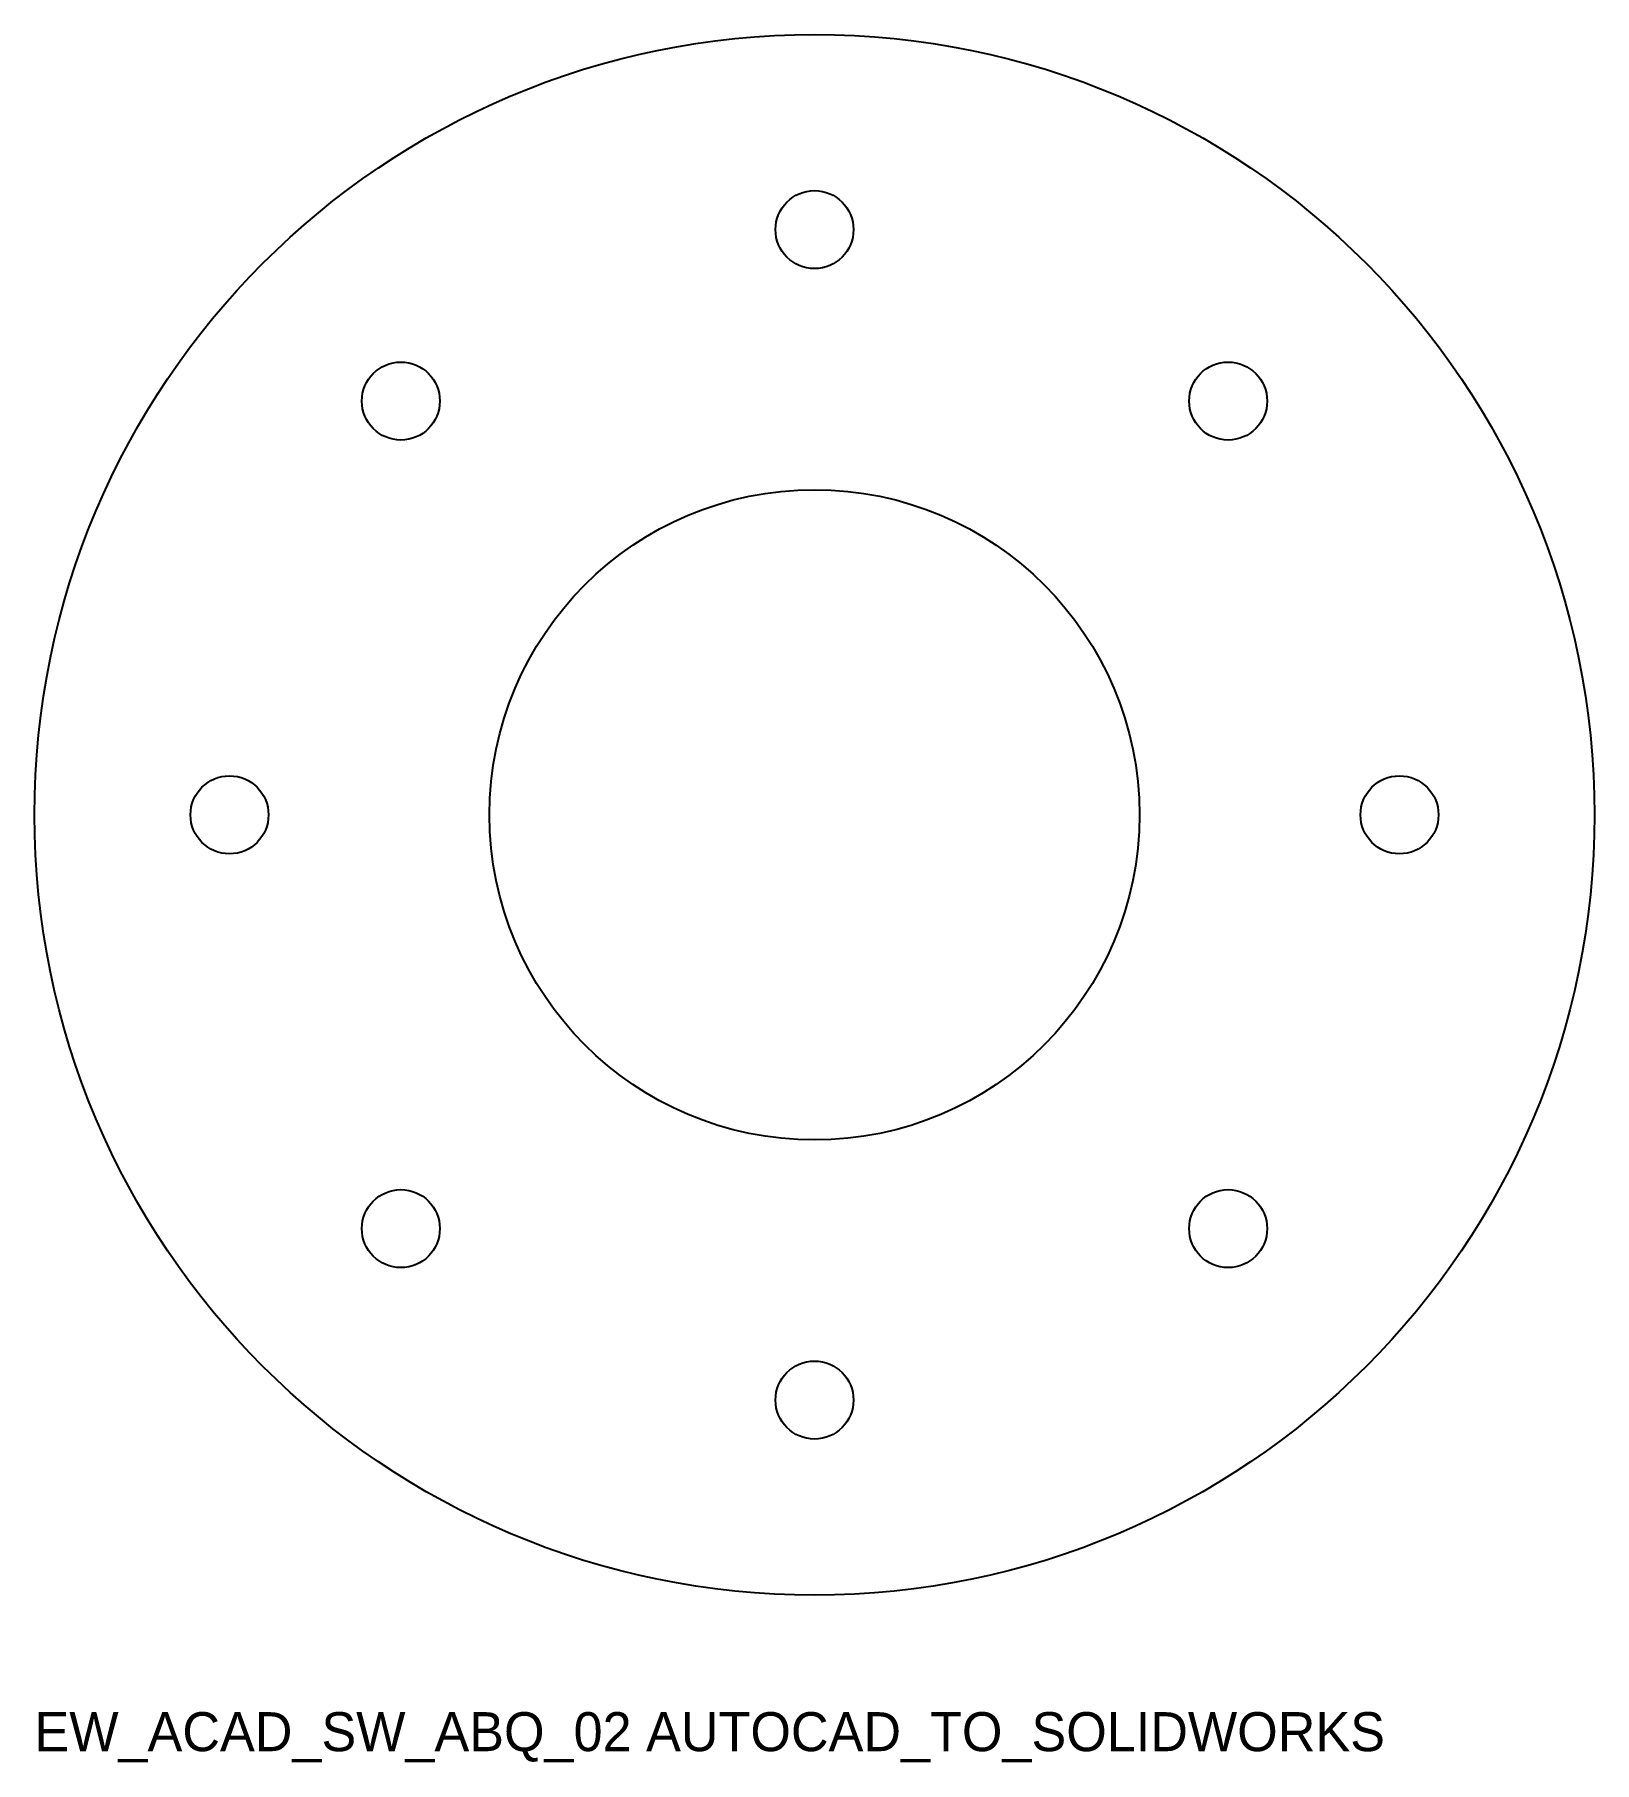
# Model space of a CAD drawing. Header units: millimetres. Extents: x -60 to 60, y -73 to 60.
import ezdxf

# ---------------------------------------------------------------- set-up
doc = ezdxf.new("R2010")
doc.units = ezdxf.units.MM
doc.header["$MEASUREMENT"] = 0
for name, color, linetype in [('CHAIN', 2, 'Continuous'), ('CUTOUT', 1, 'Continuous'), ('HOLE', 3, 'Continuous'), ('OUTLINE', 7, 'Continuous')]:
    doc.layers.add(name, color=color, linetype=linetype)

msp = doc.modelspace()

# ---------------------------------------------------------------- linework, layer by layer
at = {"layer": 'CUTOUT'}
msp.add_circle((0, 0), 25, dxfattribs=at)
at = {"layer": 'HOLE'}
for centre in [(0, 45), (-31.82, 31.82), (31.82, 31.82), (-45, 0), (45, 0), (-31.82, -31.82), (31.82, -31.82), (0, -45)]:
    msp.add_circle(centre, 3, dxfattribs=at)
at = {"layer": 'OUTLINE'}
msp.add_circle((0, 0), 60, dxfattribs=at)

# ---------------------------------------------------------------- texts
at = {"layer": 'CHAIN'}
msp.add_text('EW_ACAD_SW_ABQ_02 AUTOCAD_TO_SOLIDWORKS', height=3, dxfattribs=at).set_placement((-60, -72))

doc.saveas('drawing.dxf')
